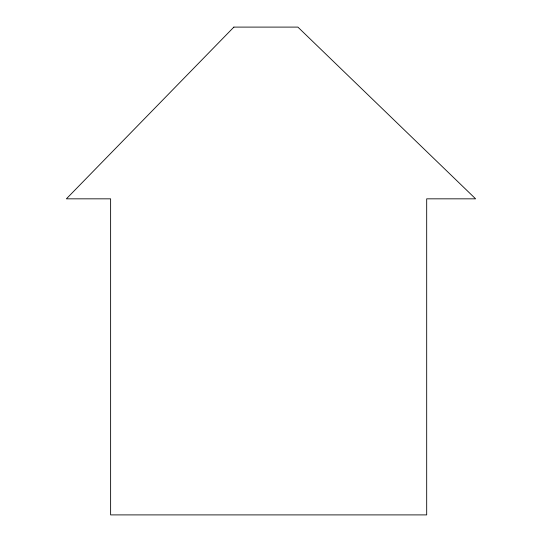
<?xml version="1.0" encoding="UTF-8"?>
<svg xmlns="http://www.w3.org/2000/svg" width="542" height="542" viewBox="0 0 542 542"><rect width="100%" height="100%" fill="white"/><g stroke="black" fill="none" stroke-linecap="round" stroke-linejoin="round"><path stroke-width="0.81" d="M233.873 27.1L66.381 198.833L110.622 198.833L110.622 514.9L426.689 514.9L426.689 198.833L475.619 198.833L297.89 27.1L233.873 27.1"/></g></svg>
